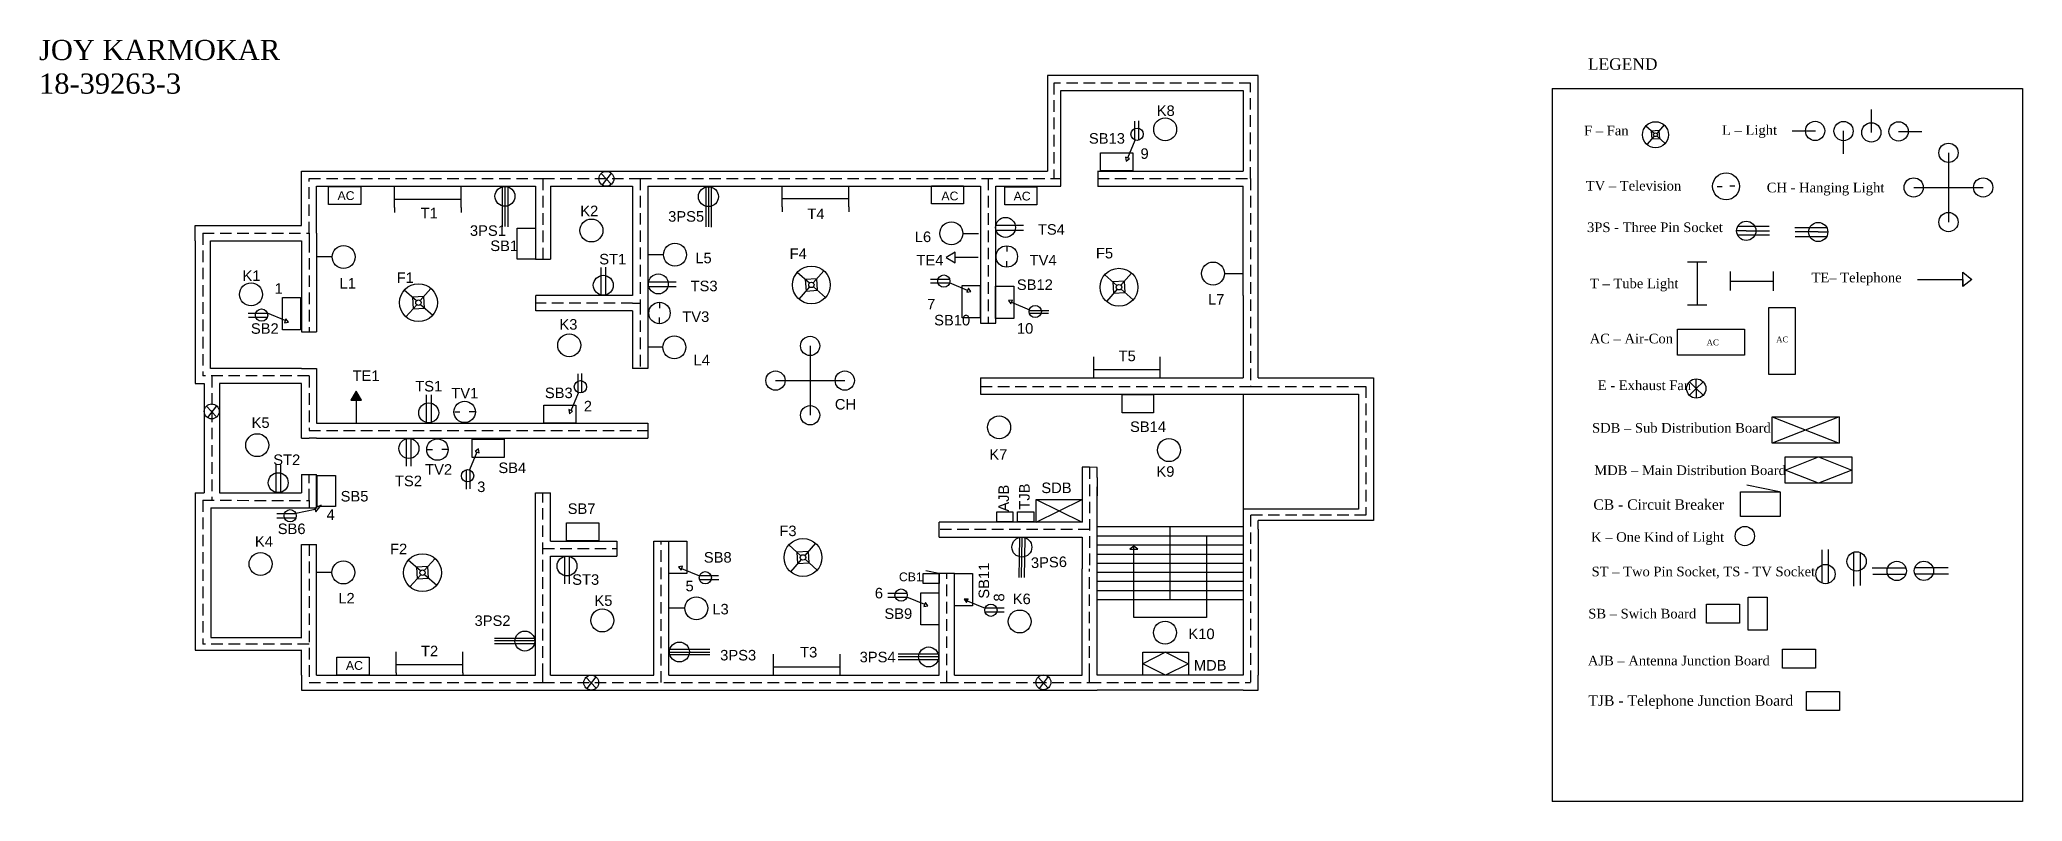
# Model space of a CAD drawing. Header units: inches. Extents: x 9 to 181, y 4 to 70.
import ezdxf

# ---------------------------------------------------------------- set-up
doc = ezdxf.new("R2010")
doc.units = ezdxf.units.IN
doc.header["$LTSCALE"] = 2
doc.header["$MEASUREMENT"] = 0
doc.linetypes.add('ACAD_ISO07W100', pattern=[3, 0, -3])
doc.linetypes.add('HIDDENX2', pattern=[0.75, 0.5, -0.25])
doc.layers.add('dash', color=7, linetype='ACAD_ISO07W100')
doc.styles.get("Standard").update_dxf_attribs({"font": 'arial.ttf'})

# ---------------------------------------------------------------- blocks, each defined once
blk = doc.blocks.new('Lamp - Table')
at = {"linetype": 'Continuous'}
for p, q in [((-1, 0), (-7, 0)), ((0, 3), (-3, 0)), ((-3, 0), (0, -3)), ((0, 7), (0, 1)), ((3, 0), (0, 3)), ((0, -3), (3, 0)), ((1, 0), (7, 0)), ((0, -1), (0, -7))]:
    blk.add_line(p, q, dxfattribs=at)
for radius in [7, 1]:
    blk.add_circle((0, 0), radius, dxfattribs=at)

msp = doc.modelspace()

# ---------------------------------------------------------------- hatches: boundary and pattern name
for points in [[(36.67, 38.41), (36.21, 39.21), (35.75, 38.41)], [(89.21, 20.84), (89.34, 21.17), (88.99, 21.12)]]:
    msp.add_hatch(color=256).paths.add_polyline_path(points)

# ---------------------------------------------------------------- linework, layer by layer
for p, q in [((114.53, 66.62), (96.23, 66.62)), ((96.23, 66.62), (96.23, 58.32)), ((114.53, 58.32), (114.53, 66.62)), ((140.06, 65.51), (140.05, 3.56)), ((140.06, 65.51), (170.21, 65.51)), ((170.21, 65.51), (180.89, 65.51)), ((180.89, 65.51), (180.89, 3.56)), ((97.38, 57.02), (97.39, 65.32)), ((97.39, 65.32), (113.21, 65.32)), ((113.21, 65.32), (113.21, 58.32)), ((103.81, 61.03), (103.81, 62.66)), ((104.16, 61.01), (104.16, 62.68)), ((167.77, 63.67), (167.77, 61.66)), ((103.2, 59.47), (103.85, 61.01)), ((160.9, 61.81), (162.91, 61.81)), ((165.36, 59.81), (165.36, 61.82)), ((170.14, 61.77), (172.15, 61.77)), ((174.47, 59.91), (174.47, 53.89)), ((31.45, 53.58), (31.45, 58.32)), ((31.45, 58.32), (32.77, 58.32)), ((31.45, 53.58), (31.45, 57.01)), ((32.77, 58.32), (51.76, 58.32)), ((32.77, 57.01), (51.76, 57.01)), ((32.77, 52.92), (32.77, 57.01)), ((39.54, 56.49), (39.54, 56.98)), ((45.32, 56.48), (45.32, 56.98)), ((48.89, 56.96), (48.89, 53.49)), ((49.11, 57), (49.11, 53.5)), ((49.36, 56.96), (49.36, 53.49)), ((51.76, 58.32), (60.86, 58.32)), ((51.76, 57.01), (51.76, 50.68)), ((53.08, 57.01), (53.08, 50.68)), ((53.08, 57.01), (60.2, 57.01)), ((57.47, 58.11), (58.36, 57.17)), ((58.34, 58.15), (57.55, 57.13)), ((60.2, 57.01), (60.2, 47.51)), ((60.86, 58.32), (96.23, 58.32)), ((61.52, 57.01), (86.84, 57.01)), ((61.52, 57.01), (61.52, 41.18)), ((66.56, 56.93), (66.56, 53.47)), ((66.79, 56.97), (66.79, 53.47)), ((67.03, 56.93), (67.03, 53.46)), ((73.2, 56.54), (73.2, 57.03)), ((78.98, 56.53), (78.98, 57.03)), ((86.84, 57.01), (90.42, 57.01)), ((90.42, 57.01), (90.42, 45.11)), ((91.74, 57.01), (97.39, 57.01)), ((91.74, 45.11), (91.74, 57.01)), ((100.59, 58.33), (100.59, 56.98)), ((100.59, 58.32), (113.21, 58.32)), ((100.59, 57.01), (113.21, 57.01)), ((113.21, 47.51), (113.21, 57.01)), ((114.53, 45.93), (114.53, 58.32)), ((154.38, 56.99), (154.82, 56.99)), ((155.92, 57.01), (155.48, 57.01)), ((171.45, 56.9), (177.48, 56.9)), ((45.29, 55.85), (39.53, 55.85)), ((39.54, 56.36), (39.54, 56.49)), ((39.54, 55.16), (39.54, 56.36)), ((39.54, 55.16), (39.54, 54.73)), ((45.32, 55.16), (45.32, 56.48)), ((45.32, 55.16), (45.32, 54.73)), ((73.2, 56.41), (73.2, 56.54)), ((73.2, 55.21), (73.2, 56.41)), ((78.96, 55.9), (73.2, 55.9)), ((73.2, 55.21), (73.2, 54.78)), ((78.98, 55.21), (78.98, 56.53)), ((78.98, 55.21), (78.98, 54.78)), ((22.22, 52.26), (22.22, 53.58)), ((22.22, 53.58), (23.54, 53.58)), ((23.54, 53.58), (31.45, 53.58)), ((91.75, 53.61), (94.14, 53.61)), ((156.2, 53.53), (158.91, 53.53)), ((163.9, 53.38), (161.14, 53.38)), ((22.22, 52.26), (22.22, 44.35)), ((23.54, 41.18), (23.54, 52.26)), ((23.54, 52.26), (31.45, 52.26)), ((31.45, 52.26), (31.45, 44.35)), ((32.77, 52.92), (32.77, 52.26)), ((32.77, 52.26), (32.77, 44.35)), ((88.89, 52.91), (90.23, 52.91)), ((91.76, 53.19), (94.15, 53.19)), ((92.71, 51.77), (92.71, 51.33)), ((156.91, 53.13), (156.08, 53.13)), ((156.17, 52.77), (158.93, 52.77)), ((156.91, 53.13), (158.92, 53.13)), ((163.16, 53.03), (161.15, 53.03)), ((163.87, 52.62), (161.16, 52.62)), ((163.16, 53.03), (164, 53.03)), ((34.11, 50.86), (32.77, 50.86)), ((51.76, 50.68), (53.08, 50.68)), ((57.48, 47.56), (57.48, 49.95)), ((57.89, 47.57), (57.89, 49.96)), ((62.88, 51.05), (61.54, 51.05)), ((90.2, 50.82), (88.25, 50.82)), ((92.69, 50.02), (92.69, 50.5)), ((151.82, 50.44), (153.48, 50.44)), ((152.65, 50.44), (152.65, 46.71)), ((61.59, 48.7), (63.98, 48.7)), ((61.6, 48.28), (63.99, 48.28)), ((87.74, 48.91), (86.07, 48.91)), ((87.72, 48.57), (86.08, 48.57)), ((89.28, 47.95), (87.73, 48.6)), ((111.58, 49.41), (113.22, 49.41)), ((155.55, 47.94), (155.55, 49.59)), ((155.55, 48.77), (159.28, 48.77)), ((159.28, 47.93), (159.28, 49.6)), ((171.79, 48.9), (175.71, 48.9)), ((175.71, 48.29), (175.71, 49.55)), ((175.71, 49.55), (176.5, 48.89)), ((175.71, 48.9), (175.71, 48.29)), ((176.5, 48.89), (175.71, 48.29)), ((60.2, 47.51), (51.79, 47.51)), ((51.79, 46.19), (51.79, 47.51)), ((62.55, 46.85), (62.55, 46.42)), ((93.12, 46.94), (94.67, 46.28)), ((113.21, 47.51), (113.21, 40.37)), ((151.81, 46.71), (153.49, 46.71)), ((28.51, 45.95), (26.83, 45.95)), ((28.49, 45.61), (26.85, 45.61)), ((30.04, 45.34), (28.49, 45.99)), ((60.2, 46.19), (51.79, 46.19)), ((60.2, 46.19), (60.2, 41.18)), ((62.54, 45.11), (62.54, 45.59)), ((90.42, 45.11), (91.74, 45.11)), ((94.64, 46.2), (96.35, 46.2)), ((94.66, 45.98), (96.33, 45.98)), ((114.53, 40.37), (114.53, 45.93)), ((22.22, 44.35), (22.22, 40.52)), ((31.45, 44.35), (32.77, 44.35)), ((75.62, 43.13), (75.62, 37.11)), ((62.83, 43.01), (61.49, 43.01)), ((100.25, 41.7), (100.25, 42.18)), ((100.25, 41.57), (100.25, 41.7)), ((100.25, 40.37), (100.25, 41.57)), ((106.03, 41.69), (106.03, 42.18)), ((106.03, 40.37), (106.03, 41.69)), ((22.22, 40.52), (22.22, 39.86)), ((22.22, 39.86), (23.01, 39.86)), ((23.01, 39.86), (23.01, 30.37)), ((24.33, 41.18), (23.54, 41.18)), ((31.45, 41.18), (24.33, 41.18)), ((31.45, 39.86), (24.33, 39.86)), ((24.33, 39.86), (24.33, 30.37)), ((31.45, 41.18), (32.77, 41.18)), ((31.45, 35.12), (31.45, 39.86)), ((32.77, 41.18), (32.77, 36.43)), ((55.47, 39.09), (55.47, 40.72)), ((55.81, 39.07), (55.81, 40.74)), ((61.52, 41.18), (60.2, 41.18)), ((72.61, 40.12), (78.63, 40.12)), ((90.42, 40.37), (90.42, 38.95)), ((90.42, 40.37), (113.21, 40.37)), ((106, 41.06), (100.24, 41.06)), ((114.53, 40.37), (124.54, 40.37)), ((124.54, 40.37), (124.54, 27.97)), ((152.57, 39.43), (151.98, 40.02)), ((152.57, 39.43), (152.57, 40.27)), ((152.57, 39.43), (153.16, 40.02)), ((23.2, 37.9), (24.08, 36.96)), ((24.07, 37.94), (23.28, 36.92)), ((36.22, 36.43), (36.22, 38.39)), ((42.32, 36.47), (42.32, 38.87)), ((42.73, 36.49), (42.73, 38.87)), ((54.86, 37.53), (55.51, 39.07)), ((90.42, 38.95), (113.23, 38.95)), ((113.23, 38.95), (113.21, 14.54)), ((113.23, 38.95), (123.23, 38.95)), ((123.23, 38.95), (123.23, 28.95)), ((152.57, 39.43), (151.98, 38.84)), ((152.6, 39.45), (152.57, 39.43)), ((152.6, 39.45), (152.57, 39.43)), ((152.57, 39.43), (152.57, 39.43)), ((152.57, 39.43), (152.57, 38.6)), ((152.57, 39.43), (153.17, 38.84)), ((152.57, 39.43), (152.57, 39.43)), ((32.77, 36.43), (61.53, 36.43)), ((44.76, 37.41), (45.19, 37.41)), ((46.51, 37.4), (46.02, 37.4)), ((61.52, 36.43), (61.52, 35.12)), ((159.15, 36.96), (164.97, 34.69)), ((164.97, 36.96), (159.15, 34.69)), ((31.45, 35.12), (32.11, 35.12)), ((32.77, 35.12), (32.11, 35.12)), ((32.77, 35.12), (61.52, 35.12)), ((40.54, 35.05), (40.54, 32.67)), ((40.96, 35.06), (40.96, 32.67)), ((29.25, 30.4), (29.25, 32.8)), ((29.67, 30.42), (29.67, 32.8)), ((42.39, 34.14), (42.82, 34.14)), ((44.14, 34.12), (43.65, 34.12)), ((46.69, 33.9), (46.04, 32.36)), ((160.28, 32.35), (163.19, 33.49)), ((163.19, 33.49), (166.09, 32.35)), ((31.45, 31.95), (31.45, 30.37)), ((31.45, 31.95), (32.77, 31.95)), ((32.77, 31.36), (32.77, 31.95)), ((32.77, 30.37), (32.77, 31.36)), ((45.74, 32.36), (45.74, 30.69)), ((46.08, 32.34), (46.08, 30.71)), ((99.89, 32.59), (99.23, 32.59)), ((100.55, 32.58), (99.23, 32.59)), ((99.23, 32.59), (99.23, 31.69)), ((99.23, 31.69), (99.23, 27.83)), ((100.55, 31.69), (100.55, 32.58)), ((100.55, 31.69), (100.55, 31.69)), ((100.55, 31.69), (100.55, 30.9)), ((159.8, 30.44), (156.96, 31.04)), ((163.19, 31.21), (160.28, 32.35)), ((166.09, 32.35), (163.19, 31.21)), ((22.21, 30.37), (23.01, 30.37)), ((22.21, 30.37), (22.22, 16.7)), ((24.33, 30.37), (31.45, 30.37)), ((32.77, 29.05), (32.77, 30.37)), ((51.76, 14.54), (51.76, 30.37)), ((51.76, 30.37), (53.08, 30.37)), ((53.08, 26.18), (53.08, 30.37)), ((95.26, 29.8), (99.23, 27.81)), ((95.26, 27.81), (99.23, 29.8)), ((100.55, 30.9), (100.55, 30.1)), ((100.55, 30.1), (100.55, 30.9)), ((100.55, 21.4), (100.55, 30.1)), ((23.57, 29.05), (24.33, 29.05)), ((23.57, 29.05), (23.57, 17.79)), ((24.33, 29.05), (32.79, 29.05)), ((30.98, 28.53), (29.31, 28.53)), ((30.96, 28.18), (29.32, 28.18)), ((32.65, 28.91), (30.97, 28.56)), ((99.23, 27.83), (86.84, 27.83)), ((86.84, 26.52), (86.84, 27.83)), ((123.23, 28.95), (113.23, 28.95)), ((114.53, 27.2), (114.53, 27.96)), ((124.54, 27.96), (114.53, 27.96)), ((31.45, 17.79), (31.45, 25.89)), ((31.45, 25.89), (32.77, 25.89)), ((32.77, 14.54), (32.77, 25.89)), ((53.08, 26.18), (58.83, 26.18)), ((58.83, 26.18), (58.83, 24.86)), ((62.04, 14.54), (62.04, 26.17)), ((62.04, 26.17), (63.36, 26.17)), ((63.36, 14.54), (63.36, 26.17)), ((86.84, 26.52), (99.23, 26.52)), ((93.79, 26.48), (93.74, 23.01)), ((94.01, 26.51), (93.96, 23.02)), ((94.26, 26.47), (94.21, 23)), ((99.23, 26.52), (99.23, 23.77)), ((100.55, 27.43), (106.88, 27.43)), ((100.55, 26.64), (106.88, 26.64)), ((100.55, 25.85), (106.88, 25.85)), ((106.88, 21.1), (106.88, 27.43)), ((106.88, 27.43), (113.21, 27.43)), ((106.88, 26.64), (113.21, 26.64)), ((106.88, 25.85), (113.21, 25.85)), ((110.05, 26.64), (110.05, 19.55)), ((114.53, 27.2), (114.53, 14.54)), ((53.08, 14.54), (53.08, 24.86)), ((53.08, 24.86), (58.83, 24.86)), ((54.28, 24.84), (54.28, 22.46)), ((54.69, 24.86), (54.69, 22.46)), ((100.55, 25.05), (106.88, 25.05)), ((100.55, 24.26), (106.88, 24.26)), ((103.72, 25.74), (103.37, 25.47)), ((103.37, 25.47), (104.08, 25.47)), ((104.08, 25.47), (103.72, 25.74)), ((103.72, 19.55), (103.72, 25.7)), ((106.88, 25.05), (113.21, 25.05)), ((106.88, 24.26), (113.21, 24.26)), ((163.49, 22.53), (163.49, 25.41)), ((164.04, 22.49), (164.04, 25.45)), ((166.23, 25.23), (166.23, 22.27)), ((166.79, 25.19), (166.79, 22.32)), ((34.09, 23.45), (32.75, 23.45)), ((64.46, 23.8), (66.01, 23.15)), ((66.01, 22.84), (67.68, 22.84)), ((66.03, 23.19), (67.66, 23.19)), ((86.81, 23.35), (85.66, 23.6)), ((86.84, 14.54), (86.84, 23.38)), ((86.84, 23.38), (88.16, 23.38)), ((88.16, 14.54), (88.16, 23.38)), ((99.23, 14.54), (99.23, 23.77)), ((100.55, 23.47), (106.88, 23.47)), ((100.55, 22.68), (106.88, 22.68)), ((106.88, 23.47), (113.21, 23.47)), ((106.88, 22.68), (113.21, 22.68)), ((170.8, 23.83), (167.84, 23.83)), ((170.76, 23.28), (167.89, 23.28)), ((171.52, 23.34), (174.48, 23.34)), ((171.56, 23.89), (174.43, 23.89)), ((84.04, 21.62), (82.36, 21.62)), ((84.02, 21.28), (82.38, 21.28)), ((85.58, 20.66), (84.03, 21.31)), ((89.27, 20.99), (90.82, 20.34)), ((100.55, 21.89), (106.88, 21.89)), ((100.55, 14.54), (100.55, 21.4)), ((100.55, 21.1), (106.88, 21.1)), ((106.88, 21.89), (113.21, 21.89)), ((106.88, 21.1), (113.21, 21.1)), ((64.75, 20.34), (63.41, 20.34)), ((90.81, 20.03), (92.48, 20.03)), ((90.83, 20.37), (92.47, 20.37)), ((110.05, 19.55), (103.72, 19.55)), ((23.57, 17.79), (31.47, 17.79)), ((51.68, 17.72), (48.21, 17.72)), ((51.68, 17.25), (48.21, 17.25)), ((51.72, 17.5), (48.22, 17.5)), ((22.22, 16.7), (31.47, 16.7)), ((31.45, 14.54), (31.45, 16.7)), ((39.67, 16.06), (39.67, 16.55)), ((39.67, 15.93), (39.67, 16.06)), ((39.67, 14.73), (39.67, 15.93)), ((45.46, 16.06), (45.46, 16.55)), ((45.46, 14.73), (45.46, 16.06)), ((63.41, 16.53), (66.91, 16.53)), ((63.44, 16.78), (66.91, 16.78)), ((63.45, 16.31), (66.91, 16.31)), ((72.44, 15.87), (72.44, 16.35)), ((72.44, 15.73), (72.44, 15.87)), ((72.44, 14.53), (72.44, 15.73)), ((78.22, 15.86), (78.22, 16.35)), ((78.22, 14.53), (78.22, 15.86)), ((86.73, 16.34), (83.27, 16.34)), ((86.77, 16.12), (83.27, 16.12)), ((86.74, 15.87), (83.27, 15.87)), ((106.49, 16.52), (104.5, 15.51)), ((106.49, 14.53), (104.5, 15.51)), ((104.5, 15.51), (104.5, 15.51)), ((106.49, 16.52), (108.48, 15.52)), ((108.48, 15.52), (106.49, 14.53)), ((31.45, 14.54), (31.45, 13.22)), ((32.77, 14.54), (51.76, 14.54)), ((45.43, 15.42), (39.67, 15.42)), ((39.67, 14.73), (39.67, 14.54)), ((45.46, 14.73), (45.46, 14.54)), ((52.42, 13.88), (52.42, 14.54)), ((53.08, 14.54), (62.04, 14.54)), ((56.15, 14.34), (57.03, 13.4)), ((57.02, 14.38), (56.23, 13.36)), ((63.36, 14.54), (86.84, 14.54)), ((78.19, 15.22), (72.43, 15.22)), ((88.16, 14.54), (99.23, 14.54)), ((95.42, 14.36), (96.3, 13.41)), ((96.29, 14.4), (95.5, 13.38)), ((99.89, 13.88), (99.89, 14.54)), ((113.21, 14.54), (100.55, 14.54)), ((114.53, 13.22), (114.53, 14.54)), ((31.45, 13.22), (32.77, 13.22)), ((32.77, 13.22), (51.76, 13.22)), ((51.76, 13.22), (53.08, 13.22)), ((53.08, 13.22), (86.84, 13.22)), ((86.84, 13.22), (88.16, 13.22)), ((88.16, 13.22), (94.49, 13.22)), ((94.49, 13.22), (100.55, 13.22)), ((113.21, 13.22), (100.55, 13.22)), ((113.21, 13.22), (114.53, 13.22)), ((180.89, 3.56), (140.05, 3.56))]:
    msp.add_line(p, q)
at = {"color": 1, "linetype": 'HIDDENX2'}
for p, q in [((113.87, 65.97), (96.78, 65.97)), ((96.78, 65.97), (96.78, 57.66)), ((113.87, 57.67), (113.87, 65.97)), ((32.11, 52.92), (32.11, 57.67)), ((32.11, 57.67), (52.42, 57.67)), ((52.42, 57.67), (60.86, 57.67)), ((52.42, 57.66), (52.42, 50.68)), ((60.86, 57.67), (60.86, 46.85)), ((60.86, 57.67), (87.5, 57.67)), ((87.5, 57.67), (96.73, 57.67)), ((91.08, 57.66), (91.08, 45.11)), ((96.73, 57.67), (97.38, 57.67)), ((100.59, 57.67), (113.87, 57.67)), ((113.87, 57.67), (113.87, 39.62)), ((22.88, 52.92), (22.88, 40.52)), ((22.88, 52.92), (32.11, 52.92)), ((32.11, 52.92), (32.11, 52.26)), ((32.11, 52.26), (32.11, 44.35)), ((60.2, 46.85), (51.79, 46.85)), ((60.2, 46.85), (60.86, 46.85)), ((60.86, 46.85), (60.86, 41.18)), ((32.11, 40.52), (22.88, 40.52)), ((23.67, 40.52), (23.67, 29.72)), ((32.11, 40.52), (32.11, 35.77)), ((90.42, 39.62), (113.87, 39.62)), ((113.87, 39.62), (123.89, 39.62)), ((123.89, 39.62), (123.89, 28.43)), ((32.11, 35.77), (61.52, 35.77)), ((32.11, 31.36), (32.11, 31.95)), ((32.11, 29.71), (32.11, 31.36)), ((99.88, 32.59), (99.89, 23.77)), ((22.88, 29.72), (32.11, 29.71)), ((22.88, 29.72), (22.88, 17.23)), ((32.11, 29.71), (32.11, 29.05)), ((52.42, 14.54), (52.42, 30.37)), ((113.87, 28.43), (113.87, 13.88)), ((123.89, 28.43), (113.87, 28.43)), ((32.11, 25.89), (32.11, 13.88)), ((62.7, 13.88), (62.7, 26.17)), ((99.9, 27.17), (86.84, 27.17)), ((52.42, 25.52), (58.84, 25.52)), ((87.5, 13.89), (87.5, 23.39)), ((99.89, 14.54), (99.89, 23.77)), ((32.12, 17.23), (22.88, 17.23)), ((32.11, 13.88), (52.42, 13.88)), ((52.42, 13.88), (87.5, 13.88)), ((87.5, 13.88), (95.15, 13.88)), ((95.15, 13.88), (99.89, 13.88)), ((99.89, 13.88), (113.87, 13.88))]:
    msp.add_line(p, q, dxfattribs=at)
for points in [[(100.83, 58.35), (100.83, 59.92), (103.63, 59.92), (103.63, 58.35)], [(103.07, 59.18), (103.35, 59.41), (103.01, 59.54)], [(36.6, 56.99), (36.6, 55.42), (33.8, 55.42), (33.8, 56.99)], [(88.95, 57.04), (88.95, 55.48), (86.15, 55.48), (86.15, 57.04)], [(95.32, 56.95), (95.32, 55.39), (92.52, 55.39), (92.52, 56.95)], [(51.77, 50.66), (50.17, 50.66), (50.17, 53.37), (51.77, 53.37)], [(87.42, 50.81), (88.22, 50.35), (88.22, 51.27)], [(90.4, 45.58), (88.83, 45.58), (88.83, 48.38), (90.4, 48.38)], [(93.3, 45.51), (91.73, 45.51), (91.73, 48.31), (93.3, 48.31)], [(29.79, 47.33), (31.36, 47.33), (31.36, 44.53), (29.79, 44.53)], [(89.58, 47.86), (89.36, 48.14), (89.23, 47.8)], [(92.84, 47.07), (93.06, 46.79), (93.19, 47.12)], [(30.33, 45.2), (30.1, 45.49), (29.97, 45.15)], [(161.15, 46.46), (161.15, 40.64), (158.88, 40.64), (158.88, 46.46)], [(150.95, 44.59), (156.77, 44.59), (156.77, 42.32), (150.95, 42.32)], [(36.21, 39.21), (35.75, 38.41), (36.67, 38.41)], [(52.49, 36.41), (52.49, 37.97), (55.28, 37.97), (55.28, 36.41)], [(102.73, 37.32), (102.73, 38.91), (105.43, 38.91), (105.43, 37.32)], [(54.72, 37.24), (55, 37.47), (54.67, 37.6)], [(159.15, 36.96), (164.97, 36.96), (164.97, 34.69), (159.15, 34.69)], [(49.06, 35.02), (49.06, 33.45), (46.26, 33.45), (46.26, 35.02)], [(46.83, 34.19), (46.54, 33.96), (46.88, 33.83)], [(160.28, 33.49), (166.09, 33.49), (166.09, 31.21), (160.28, 31.21)], [(34.4, 29.18), (32.8, 29.18), (32.8, 31.88), (34.4, 31.88)], [(32.7, 28.73), (33.15, 29.29), (32.6, 29.03)], [(95.26, 29.8), (99.23, 29.8), (99.23, 27.81), (95.26, 27.81)], [(159.87, 28.3), (156.41, 28.3), (156.41, 30.45), (159.87, 30.45)], [(54.47, 26.2), (54.47, 27.77), (57.26, 27.77), (57.26, 26.2)], [(91.82, 28.72), (93.22, 28.72), (93.22, 27.84), (91.82, 27.84)], [(93.64, 28.72), (95.05, 28.72), (95.05, 27.84), (93.64, 27.84)], [(63.35, 26.17), (64.91, 26.17), (64.91, 23.37), (63.35, 23.37)], [(64.18, 23.93), (64.41, 23.65), (64.54, 23.99)], [(86.84, 22.48), (85.43, 22.48), (85.43, 23.36), (86.84, 23.36)], [(88.15, 23.36), (89.72, 23.36), (89.72, 20.56), (88.15, 20.56)], [(86.8, 18.89), (85.24, 18.89), (85.24, 21.69), (86.8, 21.69)], [(85.85, 20.55), (85.63, 20.83), (85.5, 20.49)], [(88.99, 21.12), (89.21, 20.84), (89.34, 21.17)], [(153.45, 20.68), (156.31, 20.68), (156.31, 19.03), (153.45, 19.03)], [(158.74, 21.3), (158.74, 18.44), (157.09, 18.44), (157.09, 21.3)], [(37.32, 16.1), (37.32, 14.53), (34.53, 14.53), (34.53, 16.1)], [(104.5, 16.52), (108.48, 16.52), (108.48, 14.53), (104.5, 14.53)], [(160.06, 16.78), (162.92, 16.78), (162.92, 15.13), (160.06, 15.13)], [(162.14, 13.12), (165, 13.12), (165, 11.47), (162.14, 11.47)]]:
    msp.add_lwpolyline(points, close=True)
for centre, radius in [((104.01, 61.52), 0.533), ((106.45, 61.95), 0.997), ((162.89, 61.81), 0.837), ((165.36, 61.8), 0.837), ((167.77, 61.68), 0.837), ((170.14, 61.77), 0.837), ((174.47, 59.91), 0.837), ((49.12, 56.13), 0.866), ((57.93, 57.65), 0.646), ((66.79, 56.1), 0.866), ((155.16, 57), 1.17), ((171.45, 56.9), 0.837), ((177.48, 56.9), 0.837), ((56.63, 53.16), 0.997), ((87.89, 52.91), 0.997), ((92.59, 53.43), 0.866), ((156.91, 53.13), 0.837), ((163.16, 53.03), 0.837), ((174.47, 53.89), 0.837), ((35.11, 50.86), 0.997), ((63.88, 51.06), 0.997), ((92.7, 50.9), 0.929), ((110.61, 49.42), 0.997), ((27.07, 47.61), 0.997), ((57.66, 48.4), 0.866), ((62.44, 48.52), 0.866), ((87.23, 48.77), 0.533), ((62.54, 45.99), 0.929), ((95.17, 46.12), 0.533), ((27.99, 45.81), 0.533), ((54.7, 43.19), 0.997), ((63.83, 43.01), 0.997), ((75.62, 43.13), 0.837), ((55.67, 39.58), 0.533), ((72.61, 40.12), 0.837), ((78.63, 40.12), 0.837), ((152.57, 39.43), 0.837), ((23.66, 37.44), 0.646), ((42.5, 37.32), 0.866), ((45.62, 37.4), 0.929), ((75.62, 37.11), 0.837), ((92.03, 36.06), 0.997), ((27.61, 34.51), 0.997), ((40.78, 34.22), 0.866), ((43.26, 34.13), 0.929), ((106.78, 34.08), 0.997), ((29.43, 31.25), 0.866), ((45.88, 31.85), 0.533), ((30.47, 28.38), 0.533), ((94.01, 25.65), 0.866), ((156.79, 26.61), 0.837), ((27.9, 24.19), 0.997), ((35.09, 23.45), 0.997), ((54.51, 24.01), 0.866), ((163.79, 23.31), 0.837), ((166.49, 24.41), 0.837), ((169.98, 23.58), 0.837), ((172.34, 23.59), 0.837), ((66.52, 22.99), 0.533), ((65.74, 20.34), 0.997), ((83.52, 21.48), 0.533), ((91.32, 20.17), 0.533), ((57.57, 19.28), 0.997), ((93.82, 19.19), 0.997), ((106.44, 18.22), 0.997), ((50.85, 17.49), 0.866), ((64.27, 16.54), 0.866), ((85.91, 16.11), 0.866), ((56.61, 13.88), 0.646), ((95.88, 13.9), 0.646)]:
    msp.add_circle(centre, radius)

# ---------------------------------------------------------------- block references
at = {"color": 1, "linetype": 'HIDDENX2', "rotation": 318.602977034687}
for p, xscale, yscale, zscale in [((149.03, 61.48), 0.1619250738516011, 0.1619250738516011, 0.1619250738516011), ((75.73, 48.43), 0.2349360337510439, 0.2349360337510439, 0.2349360337510439), ((102.44, 48.23), 0.2349360337510439, 0.2349360337510439, 0.2349360337510439), ((41.61, 46.89), 0.2349360337510439, 0.2349360337510439, 0.2349360337510439), ((75, 24.75), 0.2349360337510439, 0.2349360337510439, 0.2349360337510439), ((41.96, 23.43), 0.2349360337510439, 0.2349360337510439, 0.2349360337510439)]:
    msp.add_blockref('Lamp - Table', p, dxfattribs=dict(at, xscale=xscale, yscale=yscale, zscale=zscale))

# ---------------------------------------------------------------- texts
at = {"width": 30.737, "attachment_point": 1}
for s, insert, char_height in [('{\\fTimes New Roman|b0|i0|c0|p18;JOY KARMOKAR\\P18-39263-3}', (8.66, 69.72), 1.7513), ('{\\fTimes New Roman|b0|i0|c0|p18;LEGEND}', (143.16, 68.12), 1)]:
    msp.add_mtext(s, dxfattribs=dict(at, insert=insert, char_height=char_height))
at = {"attachment_point": 1}
for s, insert, char_height in [('{\\fTimes New Roman|b0|i0|c0|p18;F – Fan }', (142.83, 62.26), 0.8366), ('{\\fTimes New Roman|b0|i0|c0|p18;L – Light }', (154.81, 62.31), 0.8366), ('{\\fTimes New Roman|b0|i0|c0|p18;TV – Television }', (142.98, 57.47), 0.8366), ('{\\fTimes New Roman|b0|i0|c0|p18;CH - Hanging Light }', (158.69, 57.31), 0.8366), ('{\\fTimes New Roman|b0|i0|c0|p18; 3PS - Three Pin Socket}', (142.77, 53.86), 0.8366), ('{\\fTimes New Roman|b0|i0|c0|p18;T – Tube Light}', (143.34, 48.98), 0.8366), ('{\\fTimes New Roman|b0|i0|c0|p18;TE– Telephone}', (162.58, 49.49), 0.8366), ('{\\fTimes New Roman|b0|i0|c0|p18;AC – Air-Con }', (143.32, 44.19), 0.8366), ('{\\fTimes New Roman|b0|i0|c0|p18;AC}', (153.47, 43.69), 0.502), ('{\\fTimes New Roman|b0|i0|c0|p18;AC}', (159.51, 43.95), 0.502), ('\\pi-2.50984,l3.34646,t3.34646;{\\fTimes New Roman|b0|i0|c0|p18;E - Exhaust Fan }', (143.18, 40.13), 0.8366), ('{\\fTimes New Roman|b0|i0|c0|p18;SDB – Sub Distribution Board}', (143.52, 36.43), 0.8366), ('{\\fTimes New Roman|b0|i0|c0|p18;MDB – Main Distribution Board}', (143.71, 32.75), 0.8366), ('{\\fTimes New Roman|b0|i0|c0|p18;K – One Kind of Light }', (143.44, 26.95), 0.8366), ('{\\fTimes New Roman|b0|i0|c0|p18;ST – Two Pin Socket, TS - TV Socket}', (143.48, 23.95), 0.8366), ('{\\fTimes New Roman|b0|i0|c0|p18;SB – Swich Board}', (143.19, 20.29), 0.8366), ('{\\fTimes New Roman|b0|i0|c0|p18;AJB – Antenna Junction Board }', (143.16, 16.21), 0.8366)]:
    msp.add_mtext(s, dxfattribs=dict(at, insert=insert, char_height=char_height))
at = {"layer": 'dash', "attachment_point": 1}
for s, insert, char_height in [('K8', (105.72, 64.03), 0.915), ('{\\C20;SB13}', (99.83, 61.62), 0.9153), ('{\\C3;AC}', (34.58, 56.57), 0.763), ('T1', (41.8, 55.13), 0.915), ('{\\C3;AC}', (93.29, 56.53), 0.763), ('3PS1', (46.08, 53.61), 0.915), ('3PS5', (63.29, 54.84), 0.915), ('T4', (75.38, 55.06), 0.915), ('TS4', (95.4, 53.71), 0.915), ('L5', (65.65, 51.23), 0.915), ('{\\C4;TV4}', (94.68, 51.04), 0.915), ('F5', (100.44, 51.65), 0.915), ('K1', (26.33, 49.69), 0.915), ('L1', (34.76, 49.03), 0.915), ('TS3', (65.24, 48.8), 0.915), ('{\\C240;\\c2367469;7}', (85.78, 47.22), 0.9153), ('L7', (110.17, 47.64), 0.915), ('{\\C20;SB2}', (27.06, 45.1), 0.915), ('K3', (53.85, 45.46), 0.915), ('{\\C4;TV3}', (64.52, 46.13), 0.915), ('{\\C20;SB3}', (52.59, 39.51), 0.915), ('CH', (77.77, 38.52), 0.915), ('K7', (91.18, 34.16), 0.915), ('TS2', (39.57, 31.86), 0.915), ('{\\C240;\\c2367469;3}', (46.71, 31.35), 0.9153), ('{\\C20;SB7}', (54.57, 29.45), 0.915), ('{\\fTimes New Roman|b0|i0|c0|p18;CB - Circuit Breaker}', (143.63, 29.8), 0.8987), ('{\\C20;SB6}', (29.39, 27.7), 0.915), ('{\\C240;\\c2367469;4}', (33.63, 28.93), 0.9153), ('F3', (72.95, 27.52), 0.915), ('{\\C240;\\c2367469;5}', (64.8, 22.73), 0.9153), ('L2', (34.65, 21.67), 0.915), ('3PS2', (46.48, 19.72), 0.915), ('3PS3', (67.81, 16.72), 0.915), ('T3', (74.75, 16.98), 0.915), ('3PS4', (79.92, 16.56), 0.915)]:
    msp.add_mtext(s, dxfattribs=dict(at, insert=insert, char_height=char_height))
for s, insert, char_height, width in [('{\\C240;\\c2367469;9}', (104.31, 60.3), 0.9153, 0.137), ('K2', (55.66, 55.32), 0.915, 0.2479), ('{\\C3;AC}', (87.02, 56.54), 0.763, 8.4649), ('{\\C20;SB1}', (47.85, 52.29), 0.915, 0.4063), ('L6', (84.71, 53.07), 0.915, 0.1503), ('ST1', (57.31, 51.13), 0.915, 0.3694), ('F4', (73.84, 51.61), 0.915, 0.1092), ('{\\C40;TE4}', (84.85, 51.04), 0.915, 0.097), ('{\\C240;\\c2367469;1}', (29.12, 48.58), 0.9153, 0.0685), ('F1', (39.72, 49.52), 0.915, 0.0683), ('{\\C20;SB12}', (93.57, 48.91), 0.9153, 0.3834), ('{\\C20;SB10}', (86.39, 45.83), 0.9153, 0.1139), ('{\\C240;\\c2367469;10}', (93.58, 45.11), 0.9153, 0.137), ('L4', (65.5, 42.36), 0.915, 2.0973), ('T5', (102.41, 42.72), 0.915, 0.1686), ('{\\C40;TE1}', (35.89, 41), 0.915, 0.0865), ('TS1', (41.33, 40.09), 0.915, 0.0529), ('{\\C4;TV1}', (44.46, 39.49), 0.915, 0.1765), ('{\\C240;\\c2367469;2}', (55.97, 38.36), 0.9153, 0.137), ('K5', (27.12, 36.92), 0.915, 0.3902), ('{\\C20;SB14}', (103.4, 36.57), 0.9153, 0.3834), ('ST2', (29, 33.7), 0.915, 0.9117), ('{\\C4;TV2}', (42.19, 32.86), 0.915, 3.6176), ('{\\C20;SB4}', (48.55, 33), 0.915, 0.1139), ('{\\C1;SDB}', (95.7, 31.26), 0.915, 0.0921), ('K9', (105.69, 32.68), 0.915, 3.6417), ('{\\C20;SB5}', (34.85, 30.53), 0.915, 0.1139), ('K4', (27.41, 26.6), 0.915, 0.3902), ('F2', (39.14, 25.95), 0.915, 0.0983), ('{\\C20;SB8}', (66.39, 25.22), 0.915, 2.8271), ('ST3', (54.96, 23.29), 0.915, 0.0829), ('{\\C5;CB1}', (83.33, 23.45), 0.763, 0.0827), ('K5', (56.89, 21.46), 0.915, 0.065), ('L3', (67.13, 20.72), 0.915, 0.4284), ('{\\C240;\\c2367469;6}', (81.24, 22.11), 0.9153, 0.0476), ('K6', (93.22, 21.61), 0.915, 0.0818), ('{\\C20;SB9}', (82.07, 20.33), 0.915, 0.2279), ('K10', (108.47, 18.57), 0.915, 0.1589), ('{\\C3;AC}', (35.31, 15.75), 0.763, 0.0674), ('T2', (41.83, 17.08), 0.915, 0.1686), ('{\\C1;MDB}', (108.94, 15.84), 0.915, 0.1554), ('{\\fTimes New Roman|b0|i0|c0|p18;TJB - Telephone Junction Board }', (143.19, 12.77), 0.9029, 17.6027)]:
    msp.add_mtext(s, dxfattribs=dict(at, insert=insert, char_height=char_height, width=width))
at = {"layer": 'dash', "attachment_point": 1, "rotation": 90}
for s, insert, char_height, width in [('{\\C8;AJB}', (91.97, 28.73), 0.915, 0.0461), ('{\\C8;TJB}', (93.77, 28.91), 0.915, 0.0921), ('{\\C20;SB11}', (90.25, 21.17), 0.9153, 0.6035), ('{\\C240;\\c2367469;8}', (91.57, 20.92), 0.9153, 0.1068)]:
    msp.add_mtext(s, dxfattribs=dict(at, insert=insert, char_height=char_height, width=width))
at = {"layer": 'dash', "insert": (94.78, 24.74), "char_height": 0.915, "attachment_point": 1, "rotation": 1.9421}
msp.add_mtext('3PS6', dxfattribs=at)

doc.saveas('drawing.dxf')
